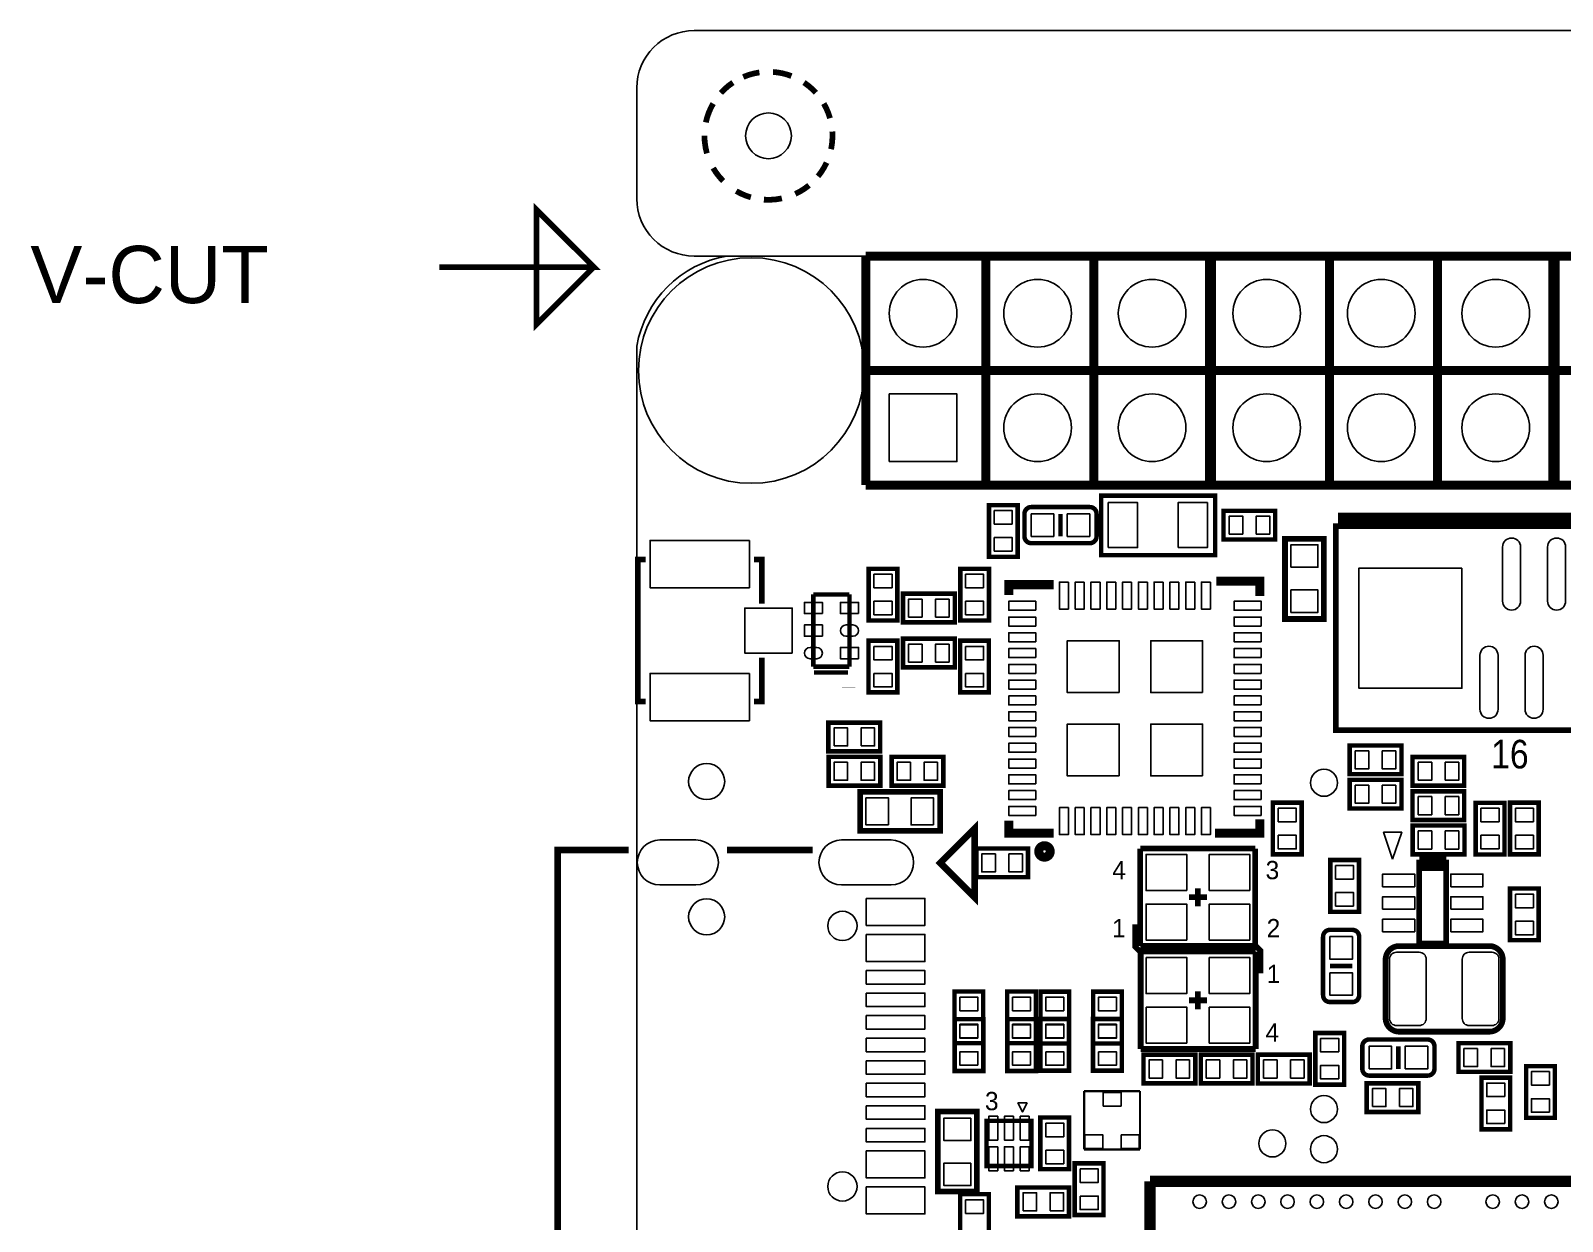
# Model space of a CAD drawing. Extents: x -19.8 to 41.8, y -8.8 to 44.4.
# Drawn here: x -19.79 to 14.18, y 17.96 to 44.37 of the extents above; entities that cross this region are included whole.
import ezdxf

# ---------------------------------------------------------------- set-up
doc = ezdxf.new("R2010")
doc.units = 0
for name, color, linetype in [('BG_OUTLINE', 254, 'CONTINUOUS'), ('PG_SILKSCREEN_TOP', 7, 'CONTINUOUS'), ('PIN_TOP', 80, 'CONTINUOUS')]:
    doc.layers.add(name, color=color, linetype=linetype)

msp = doc.modelspace()

# ---------------------------------------------------------------- linework, layer by layer
at = {"layer": 'BG_OUTLINE'}
msp.add_lwpolyline([(-5.08, 44.36999), (35.56, 44.36999, -0.414214), (36.83, 43.09999), (36.83, 40.64, -0.414214), (35.56, 39.37), (-5.08, 39.37, -0.414214), (-6.35, 40.64), (-6.35, 43.09999, -0.414214), (-5.08, 44.36999)], format="xyb", dxfattribs=at)
at = {"layer": 'BG_OUTLINE', "const_width": 0.127}
msp.add_lwpolyline([(-10.7315, 39.125017), (-7.3025, 39.125017), (-8.5725, 40.395017), (-8.5725, 37.855017), (-7.3025, 39.125017)], dxfattribs=at)
at = {"layer": 'BG_OUTLINE'}
msp.add_lwpolyline([(-6.35, -1.809999, 0.323473), (-4.349999, -3.81), (34.829999, -3.81, 0.312902), (36.83, -1.809999), (36.83, 37.369999, 0.365948), (34.829999, 39.37), (-4.349999, 39.37, 0.317699), (-6.35, 37.369999)], format="xyb", close=True, dxfattribs=at)
msp.add_lwpolyline([(-6.35, -1.809999, 0.323473), (-4.349999, -3.81), (34.829999, -3.81, 0.312902), (36.83, -1.809999), (36.83, 37.369999, 0.365948), (34.829999, 39.37), (-4.349999, 39.37, 0.317699), (-6.35, 37.369999)], format="xyb", close=True, dxfattribs=at)
msp.add_lwpolyline([(-6.35, -1.809999, 0.323473), (-4.349999, -3.81), (34.829999, -3.81, 0.312902), (36.83, -1.809999), (36.83, 37.369999, 0.365948), (34.829999, 39.37), (-4.349999, 39.37, 0.317699), (-6.35, 37.369999)], format="xyb", close=True, dxfattribs=at)
msp.add_lwpolyline([(-6.35, -1.809999, 0.323473), (-4.349999, -3.81), (34.829999, -3.81, 0.312902), (36.83, -1.809999), (36.83, 37.369999, 0.365948), (34.829999, 39.37), (-4.349999, 39.37, 0.317699), (-6.35, 37.369999)], format="xyb", close=True, dxfattribs=at)
msp.add_lwpolyline([(-6.35, -1.809999, 0.323473), (-4.349999, -3.81), (34.829999, -3.81, 0.312902), (36.83, -1.809999), (36.83, 37.369999, 0.365948), (34.829999, 39.37), (-4.349999, 39.37, 0.317699), (-6.35, 37.369999)], format="xyb", close=True, dxfattribs=at)
at = {"layer": 'PG_SILKSCREEN_TOP'}
for points, const_width in [([(-3.629914, 43.442636, 0.065827), (-3.988308, 43.342052)], 0.127), ([(-2.919222, 43.362372, 0.074119), (-3.327908, 43.453304)], 0.127), ([(-4.2164, 43.218354, 0.062613), (-4.48437, 42.986706)], 0.127), ([(-2.378202, 42.992294, 0.061338), (-2.641346, 43.218608)], 0.127), ([(-4.655312, 42.752264, 0.079392), (-4.81711, 42.334434)], 0.127), ([(-2.06375, 42.427144, 0.062517), (-2.202434, 42.752518)], 0.127), ([(-2.032, 41.783, 0.061689), (-2.012188, 42.131488)], 0.127), ([(-4.848606, 42.037, 0.069654), (-4.793996, 41.64711)], 0.127), ([(-2.040636, 41.739566, 0.007798), (-2.032, 41.783)], 0.127), ([(-2.330196, 41.13784, 0.063426), (-2.139696, 41.441878)], 0.127), ([(-4.655312, 41.321736, 0.064425), (-4.432808, 41.033192)], 0.127), ([(-4.144264, 40.810688, 0.062525), (-3.81889, 40.672004)], 0.127), ([(-2.833878, 40.74795, 0.063405), (-2.52984, 40.938196)], 0.127), ([(-3.530092, 40.620696, 0.0707), (-3.131566, 40.648636)], 0.127), ([(2.247999, 33.650999, -0.414212), (2.397999, 33.800999)], 0.1), ([(2.397999, 33.800999), (3.698001, 33.800999, -0.414212), (3.848001, 33.650999)], 0.1), ([(3.848001, 33.650999), (3.848001, 33.151001, -0.414212), (3.698001, 33.001001)], 0.1), ([(3.698001, 33.001001), (2.397999, 33.001001, -0.414212), (2.247999, 33.151001)], 0.1), ([(2.8194, 26.162, 1), (2.5654, 26.162, 1), (2.8194, 26.162)], 0.2), ([(8.871001, 22.971999), (8.871001, 24.272001, -0.414212), (9.021, 24.422001)], 0.1), ([(9.520999, 24.422001, -0.414212), (9.670999, 24.272001)], 0.1), ([(9.670999, 24.272001), (9.670999, 22.971999, -0.414212), (9.520999, 22.821999)], 0.1), ([(12.856972, 23.763986), (12.856972, 22.464014, -0.414207), (12.556998, 22.16404), (10.557002, 22.16404, -0.414207), (10.257028, 22.464014), (10.257028, 23.763986, -0.414207), (10.557002, 24.06396), (12.556998, 24.06396, -0.414207), (12.856972, 23.763986)], 0.127), ([(9.520999, 22.821999), (9.021, 22.821999, -0.414212), (8.871001, 22.971999)], 0.1), ([(9.740999, 21.839999, -0.414212), (9.890999, 21.989999)], 0.1), ([(9.890999, 21.989999), (11.191001, 21.989999, -0.414212), (11.341001, 21.839999)], 0.1), ([(11.341001, 21.839999), (11.341001, 21.34, -0.414212), (11.191001, 21.190001)], 0.1), ([(11.191001, 21.190001), (9.890999, 21.190001, -0.414212), (9.740999, 21.34)], 0.1)]:
    msp.add_lwpolyline(points, format="xyb", dxfattribs=dict(at, const_width=const_width))
for points, const_width in [([(-1.27, 39.37), (6.398999, 39.37)], 0.2), ([(-1.27, 34.29), (-1.27, 39.37)], 0.2), ([(1.39, 39.33), (1.39, 34.33)], 0.2), ([(3.79, 39.33), (3.79, 34.33)], 0.2), ([(6.35, 39.37), (14.018999, 39.37)], 0.2), ([(6.35, 34.29), (6.35, 39.37)], 0.2), ([(6.39, 39.33), (6.39, 34.33)], 0.2), ([(6.398999, 39.37), (6.398999, 34.29)], 0.2), ([(9.01, 39.33), (9.01, 34.33)], 0.2), ([(11.41, 39.33), (11.41, 34.33)], 0.2), ([(13.97, 39.37), (21.638999, 39.37)], 0.2), ([(13.97, 34.29), (13.97, 39.37)], 0.2), ([(14.01, 39.33), (14.01, 34.33)], 0.2), ([(14.018999, 39.37), (14.018999, 34.29)], 0.2), ([(6.4, 36.83), (-1.21, 36.83)], 0.2), ([(14.02, 36.83), (6.41, 36.83)], 0.2), ([(21.64, 36.83), (14.03, 36.83)], 0.2), ([(6.398999, 34.29), (-1.27, 34.29)], 0.2), ([(14.018999, 34.29), (6.35, 34.29)], 0.2), ([(21.638999, 34.29), (13.97, 34.29)], 0.2), ([(4.147007, 32.733996), (6.476009, 32.733996), (6.476009, 34.05599), (3.947998, 34.05599), (3.947998, 32.736003), (4.269994, 32.736003)], 0.1), ([(2.097989, 32.698004), (2.097989, 33.844992), (1.461008, 33.844992), (1.461008, 32.698004), (2.097989, 32.698004)], 0.1), ([(2.247999, 33.151001), (2.247999, 33.650999)], 0.1), ([(3.048, 33.650999), (3.048, 33.151001)], 0.1), ([(6.663004, 33.081011), (7.809992, 33.081011), (7.809992, 33.717992), (6.663004, 33.717992), (6.663004, 33.081011)], 0.1), ([(23.396448, 33.528), (9.204452, 33.528)], 0.299974), ([(23.450042, 28.851606), (23.450042, 33.378394), (9.150858, 33.378394), (9.150858, 28.851606), (23.450042, 28.851606)], 0.127), ([(8.0264, 33.0962), (8.0264, 31.3182), (8.89, 31.3182), (8.89, 33.0962), (8.0264, 33.0962)], 0.127), ([(-6.153, 32.636991), (-6.328001, 32.636991), (-6.328001, 29.48699), (-6.153, 29.48699)], 0.127), ([(-3.577999, 31.661989), (-3.577999, 32.636991), (-3.753, 32.636991)], 0.127), ([(-0.569011, 31.285993), (-0.569011, 32.432981), (-1.205992, 32.432983), (-1.205992, 31.28599), (-0.569011, 31.285993)], 0.1), ([(1.462989, 31.285993), (1.462989, 32.432981), (0.826008, 32.432983), (0.826008, 31.28599), (1.462989, 31.285993)], 0.1), ([(0.702996, 31.881978), (-0.443992, 31.881978), (-0.443995, 31.244997), (0.702998, 31.244997), (0.702996, 31.881978)], 0.1), ([(1.905, 31.8516), (1.905, 32.0802), (2.8956, 32.0802)], 0.2), ([(7.4676, 31.8262), (7.4676, 32.1564), (6.5024, 32.1564)], 0.2), ([(-2.431999, 30.261992), (-2.431999, 31.861989)], 0.1), ([(-2.431999, 31.861989), (-1.632001, 31.861989)], 0.1), ([(-1.632001, 31.861989), (-1.632001, 30.261992)], 0.1), ([(0.702996, 30.88198), (-0.443992, 30.88198), (-0.443995, 30.244999), (0.702998, 30.244999), (0.702996, 30.88198)], 0.1), ([(-1.208989, 30.837988), (-1.208989, 29.691), (-0.572008, 29.690997), (-0.572008, 30.83799), (-1.208989, 30.837988)], 0.1), ([(0.823011, 30.837988), (0.823011, 29.691), (1.459992, 29.690997), (1.459992, 30.83799), (0.823011, 30.837988)], 0.1), ([(-3.753, 29.48699), (-3.577999, 29.48699), (-3.577999, 30.461991)], 0.127), ([(-1.632001, 30.261992), (-2.431999, 30.261992)], 0.1), ([(-2.416988, 30.131995), (-1.667002, 30.131995)], 0.1), ([(-1.651, 29.786999), (-1.651, 29.796981)], 0.299999), ([(-2.099996, 28.382011), (-0.953008, 28.382011), (-0.953008, 29.018992), (-2.099996, 29.018992), (-2.099996, 28.382011)], 0.1), ([(10.608996, 28.513989), (9.462008, 28.513989), (9.462008, 27.877008), (10.608996, 27.877008), (10.608996, 28.513989)], 0.1), ([(-0.948004, 28.259989), (-2.094992, 28.259989), (-2.094992, 27.623008), (-0.948004, 27.623008), (-0.948004, 28.259989)], 0.1), ([(0.448996, 28.259989), (-0.697992, 28.259989), (-0.697992, 27.623008), (0.448996, 27.623008), (0.448996, 28.259989)], 0.1), ([(10.854004, 27.620011), (12.000992, 27.620011), (12.000992, 28.256992), (10.854004, 28.256992), (10.854004, 27.620011)], 0.1), ([(-1.397, 26.6192), (0.381, 26.6192), (0.381, 27.4828), (-1.397, 27.4828), (-1.397, 26.6192)], 0.127), ([(10.608996, 27.751989), (9.462008, 27.751989), (9.462008, 27.115008), (10.608996, 27.115008), (10.608996, 27.751989)], 0.1), ([(10.854004, 26.858011), (12.000992, 26.858011), (12.000992, 27.494992), (10.854004, 27.494992), (10.854004, 26.858011)], 0.1), ([(7.757211, 27.245996), (7.757211, 26.099008), (8.394192, 26.099008), (8.394192, 27.245996), (7.757211, 27.245996)], 0.1), ([(12.892989, 26.094004), (12.892989, 27.240992), (12.256008, 27.240992), (12.256008, 26.094004), (12.892989, 26.094004)], 0.1), ([(13.015011, 27.245996), (13.015011, 26.099008), (13.651992, 26.099008), (13.651992, 27.245996), (13.015011, 27.245996)], 0.1), ([(1.905, 26.8478), (1.905, 26.5684), (2.8956, 26.5684)], 0.2), ([(7.4676, 26.8732), (7.4676, 26.5684), (6.477, 26.5684)], 0.2), ([(1.143, 26.67), (1.143, 25.146), (0.381, 25.908), (1.143, 26.67)], 0.15), ([(12.005996, 26.735989), (10.859008, 26.735989), (10.859008, 26.099008), (12.005996, 26.099008), (12.005996, 26.735989)], 0.1), ([(-6.530924, 26.192013), (-8.103946, 26.192013), (-8.103946, 17.048013), (-6.530924, 17.048013)], 0.150114), ([(-2.450922, 26.192013), (-4.347032, 26.192013)], 0.150114), ([(2.328596, 26.227989), (1.181608, 26.227989), (1.181608, 25.591008), (2.328596, 25.591008), (2.328596, 26.227989)], 0.1), ([(4.816094, 26.226008), (4.816094, 24.065992)], 0.127), ([(6.285992, 26.226008), (4.816094, 26.226008)], 0.127), ([(7.366, 26.226008), (6.285992, 26.226008)], 0.127), ([(7.366, 24.065992), (7.366, 26.226008)], 0.127), ([(9.667189, 24.824004), (9.667189, 25.970992), (9.030208, 25.970992), (9.030208, 24.824004), (9.667189, 24.824004)], 0.1), ([(11.602974, 25.918922), (11.003026, 25.918922)], 0.381), ([(11.602974, 24.119078), (11.602974, 25.918922), (11.003026, 25.918922), (11.003026, 24.119078), (11.602974, 24.119078)], 0.127), ([(5.896102, 25.146), (6.295898, 25.146)], 0.127), ([(6.096, 25.345898), (6.096, 24.946102)], 0.127), ([(13.015011, 25.340996), (13.015011, 24.194008), (13.651992, 24.194008), (13.651992, 25.340996), (13.015011, 25.340996)], 0.1), ([(5.205984, 23.946104), (4.805934, 23.946104), (4.706112, 24.045926), (4.706112, 24.546052)], 0.127), ([(9.021, 24.422001), (9.520999, 24.422001)], 0.1), ([(4.816094, 24.065992), (7.366, 24.065992)], 0.127), ([(6.986016, 24.059896), (7.386066, 24.059896), (7.485888, 23.960074), (7.485888, 23.459948)], 0.127), ([(7.375906, 23.940008), (4.826, 23.940008)], 0.127), ([(4.826, 23.940008), (4.826, 21.779992)], 0.127), ([(7.375906, 21.779992), (7.375906, 23.940008)], 0.127), ([(9.520999, 23.622), (9.021, 23.622)], 0.1), ([(0.696011, 23.054996), (0.696011, 21.908008), (1.332992, 21.908008), (1.332992, 23.054996), (0.696011, 23.054996)], 0.1), ([(1.864411, 23.054996), (1.864411, 21.908008), (2.501392, 21.908008), (2.501392, 23.054996), (1.864411, 23.054996)], 0.1), ([(3.240989, 21.903004), (3.240989, 23.049992), (2.604008, 23.049992), (2.604008, 21.903004), (3.240989, 21.903004)], 0.1), ([(4.409389, 21.903004), (4.409389, 23.049992), (3.772408, 23.049992), (3.772408, 21.903004), (4.409389, 21.903004)], 0.1), ([(6.096, 22.660102), (6.096, 23.059898)], 0.127), ([(6.295898, 22.86), (5.896102, 22.86)], 0.127), ([(1.335989, 21.293404), (1.335989, 22.440392), (0.699008, 22.440392), (0.699008, 21.293404), (1.335989, 21.293404)], 0.1), ([(2.504389, 21.293404), (2.504389, 22.440392), (1.867408, 22.440392), (1.867408, 21.293404), (2.504389, 21.293404)], 0.1), ([(2.601011, 22.445396), (2.601011, 21.298408), (3.237992, 21.298408), (3.237992, 22.445396), (2.601011, 22.445396)], 0.1), ([(3.769411, 22.445396), (3.769411, 21.298408), (4.406392, 21.298408), (4.406392, 22.445396), (3.769411, 22.445396)], 0.1), ([(9.336989, 20.988604), (9.336989, 22.135592), (8.700008, 22.135592), (8.700008, 20.988604), (9.336989, 20.988604)], 0.1), ([(4.826, 21.779992), (5.906008, 21.779992)], 0.127), ([(5.906008, 21.779992), (7.375906, 21.779992)], 0.127), ([(9.740999, 21.34), (9.740999, 21.839999)], 0.1), ([(10.541, 21.839999), (10.541, 21.34)], 0.1), ([(13.021996, 21.909989), (11.875008, 21.909989), (11.875008, 21.273008), (13.021996, 21.273008), (13.021996, 21.909989)], 0.1), ([(6.036996, 21.655989), (4.890008, 21.655989), (4.890008, 21.019008), (6.036996, 21.019008), (6.036996, 21.655989)], 0.1), ([(7.306996, 21.655989), (6.160008, 21.655989), (6.160008, 21.019008), (7.306996, 21.019008), (7.306996, 21.655989)], 0.1), ([(7.425004, 21.016011), (8.571992, 21.016011), (8.571992, 21.652992), (7.425004, 21.652992), (7.425004, 21.016011)], 0.1), ([(14.010589, 20.252004), (14.010589, 21.398992), (13.373608, 21.398992), (13.373608, 20.252004), (14.010589, 20.252004)], 0.1), ([(9.838004, 20.381011), (10.984992, 20.381011), (10.984992, 21.017992), (9.838004, 21.017992), (9.838004, 20.381011)], 0.1), ([(13.019989, 19.998004), (13.019989, 21.144992), (12.383008, 21.144992), (12.383008, 19.998004), (13.019989, 19.998004)], 0.1), ([(3.570986, 19.553047), (3.570986, 20.845907)], 0.050038), ([(3.570986, 20.845907), (4.811014, 20.845907)], 0.050038), ([(4.811014, 20.845907), (4.811014, 19.553047)], 0.050038), ([(1.1938, 18.6182), (1.1938, 20.3962), (0.3302, 20.3962), (0.3302, 18.6182), (1.1938, 18.6182)], 0.127), ([(1.405001, 19.185001), (1.405001, 20.184999), (2.404999, 20.184999), (2.404999, 19.185001), (1.405001, 19.185001)], 0.1), ([(2.601011, 20.260996), (2.601011, 19.114008), (3.237992, 19.114008), (3.237992, 20.260996), (2.601011, 20.260996)], 0.1), ([(4.811014, 19.553047), (3.570986, 19.553047)], 0.050038), ([(3.363011, 19.244996), (3.363011, 18.098008), (3.999992, 18.098008), (3.999992, 19.244996), (3.363011, 19.244996)], 0.1), ([(2.091004, 18.069611), (3.237992, 18.069611), (3.237992, 18.706592), (2.091004, 18.706592), (2.091004, 18.069611)], 0.1), ([(5.033, 18.843), (15.033, 18.843)], 0.249999), ([(5.033, 8.843), (5.033, 18.843)], 0.249999), ([(0.823011, 18.559196), (0.823011, 17.412208), (1.459992, 17.412208), (1.459992, 18.559196), (0.823011, 18.559196)], 0.1)]:
    msp.add_lwpolyline(points, dxfattribs=dict(at, const_width=const_width))
for points in [[(10.413873, 25.989026), (10.614025, 26.588974), (10.213975, 26.588974)], [(2.304999, 20.585001), (2.204999, 20.385001), (2.105, 20.585001)]]:
    msp.add_lwpolyline(points, close=True, dxfattribs=at)
at = {"layer": 'PIN_TOP'}
for points in [[(-0.750062, 34.809938), (-0.750062, 36.310062), (0.750062, 36.310062), (0.750062, 34.809938)], [(1.978, 33.424), (1.578, 33.424), (1.578, 33.723999), (1.978, 33.723999)], [(2.398001, 33.151001), (2.398001, 33.650999), (2.898, 33.650999), (2.898, 33.151001)], [(3.198, 33.151001), (3.198, 33.650999), (3.697999, 33.650999), (3.697999, 33.151001)], [(4.10699, 32.901001), (4.10699, 33.900999), (4.757001, 33.900999), (4.757001, 32.901001)], [(5.656999, 32.901001), (5.656999, 33.900999), (6.30701, 33.900999), (6.30701, 32.901001)], [(6.789001, 33.201), (6.789001, 33.601), (7.089, 33.601), (7.089, 33.201)], [(7.389, 33.201), (7.389, 33.601), (7.688999, 33.601), (7.688999, 33.201)], [(-3.853, 33.061991), (-3.853, 32.011991), (-6.053, 32.011991), (-6.053, 33.061991)], [(1.978, 32.824001), (1.578, 32.824001), (1.578, 33.124), (1.978, 33.124)], [(8.158226, 32.465137), (8.158226, 32.965263), (8.758174, 32.965263), (8.758174, 32.465137)], [(-0.689, 32.011988), (-1.089, 32.011988), (-1.089, 32.311988), (-0.689, 32.311988)], [(1.343, 32.011988), (0.943, 32.011988), (0.943, 32.311988), (1.343, 32.311988)], [(11.950446, 32.4485), (11.950446, 29.7815), (9.664446, 29.7815), (9.664446, 32.4485)], [(3.223997, 32.136994), (3.223997, 31.536996), (3.023997, 31.536996), (3.023997, 32.136994)], [(3.574009, 32.136994), (3.574009, 31.536996), (3.374009, 31.536996), (3.374009, 32.136994)], [(3.923995, 32.136994), (3.923995, 31.536996), (3.723996, 31.536996), (3.723996, 32.136994)], [(4.274007, 32.136994), (4.274007, 31.536996), (4.074008, 31.536996), (4.074008, 32.136994)], [(4.623994, 32.136994), (4.623994, 31.536996), (4.423994, 31.536996), (4.423994, 32.136994)], [(4.974006, 32.136994), (4.974006, 31.536996), (4.774006, 31.536996), (4.774006, 32.136994)], [(5.323992, 32.136994), (5.323992, 31.536996), (5.123993, 31.536996), (5.123993, 32.136994)], [(5.674004, 32.136994), (5.674004, 31.536996), (5.474005, 31.536996), (5.474005, 32.136994)], [(6.023991, 32.136994), (6.023991, 31.536996), (5.823991, 31.536996), (5.823991, 32.136994)], [(6.374003, 32.136994), (6.374003, 31.536996), (6.174003, 31.536996), (6.174003, 32.136994)], [(8.158226, 31.465139), (8.158226, 31.965265), (8.758174, 31.965265), (8.758174, 31.465139)], [(-2.232, 31.436983), (-2.631999, 31.436983), (-2.631999, 31.686995), (-2.232, 31.686995)], [(-1.432001, 31.436983), (-1.832, 31.436983), (-1.832, 31.686995), (-1.432001, 31.686995)], [(-0.689, 31.41199), (-1.089, 31.41199), (-1.089, 31.711989), (-0.689, 31.711989)], [(-0.023, 31.761989), (-0.023, 31.36199), (-0.322999, 31.36199), (-0.322999, 31.761989)], [(0.576999, 31.761989), (0.576999, 31.36199), (0.277, 31.36199), (0.277, 31.761989)], [(1.343, 31.41199), (0.943, 31.41199), (0.943, 31.711989), (1.343, 31.711989)], [(2.499004, 31.512002), (1.899006, 31.512002), (1.899006, 31.712002), (2.499004, 31.712002)], [(7.498994, 31.512002), (6.898996, 31.512002), (6.898996, 31.712002), (7.498994, 31.712002)], [(-2.902999, 30.56199), (-3.952999, 30.56199), (-3.952999, 31.56199), (-2.902999, 31.56199)], [(2.499004, 31.16199), (1.899006, 31.16199), (1.899006, 31.36199), (2.499004, 31.36199)], [(7.498994, 31.16199), (6.898996, 31.16199), (6.898996, 31.36199), (7.498994, 31.36199)], [(-2.232, 30.936984), (-2.631999, 30.936984), (-2.631999, 31.186996), (-2.232, 31.186996)], [(2.499004, 30.812003), (1.899006, 30.812003), (1.899006, 31.012003), (2.499004, 31.012003)], [(7.498994, 30.812003), (6.898996, 30.812003), (6.898996, 31.012003), (7.498994, 31.012003)], [(-1.432001, 30.436985), (-1.832, 30.436985), (-1.832, 30.686997), (-1.432001, 30.686997)], [(-1.089, 30.711991), (-0.689, 30.711991), (-0.689, 30.411991), (-1.089, 30.411991)], [(-0.023, 30.761991), (-0.023, 30.361992), (-0.322999, 30.361992), (-0.322999, 30.761991)], [(0.576999, 30.761991), (0.576999, 30.361992), (0.277, 30.361992), (0.277, 30.761991)], [(0.943, 30.711991), (1.343, 30.711991), (1.343, 30.411991), (0.943, 30.411991)], [(2.499004, 30.461991), (1.899006, 30.461991), (1.899006, 30.661991), (2.499004, 30.661991)], [(4.349013, 29.686987), (3.199003, 29.686987), (3.199003, 30.836997), (4.349013, 30.836997)], [(6.198997, 29.686987), (5.048987, 29.686987), (5.048987, 30.836997), (6.198997, 30.836997)], [(7.498994, 30.461991), (6.898996, 30.461991), (6.898996, 30.661991), (7.498994, 30.661991)], [(2.499004, 30.112005), (1.899006, 30.112005), (1.899006, 30.312004), (2.499004, 30.312004)], [(7.498994, 30.112005), (6.898996, 30.112005), (6.898996, 30.312004), (7.498994, 30.312004)], [(-3.853, 30.11199), (-3.853, 29.061989), (-6.053, 29.061989), (-6.053, 30.11199)], [(-1.089, 30.111992), (-0.689, 30.111992), (-0.689, 29.811993), (-1.089, 29.811993)], [(0.943, 30.111992), (1.343, 30.111992), (1.343, 29.811993), (0.943, 29.811993)], [(2.499004, 29.761993), (1.899006, 29.761993), (1.899006, 29.961992), (2.499004, 29.961992)], [(7.498994, 29.761993), (6.898996, 29.761993), (6.898996, 29.961992), (7.498994, 29.961992)], [(2.499004, 29.412006), (1.899006, 29.412006), (1.899006, 29.612006), (2.499004, 29.612006)], [(7.498994, 29.412006), (6.898996, 29.412006), (6.898996, 29.612006), (7.498994, 29.612006)], [(2.499004, 29.061994), (1.899006, 29.061994), (1.899006, 29.261994), (2.499004, 29.261994)], [(7.498994, 29.061994), (6.898996, 29.061994), (6.898996, 29.261994), (7.498994, 29.261994)], [(-1.973999, 28.502), (-1.973999, 28.902), (-1.674, 28.902), (-1.674, 28.502)], [(-1.374, 28.502), (-1.374, 28.902), (-1.074001, 28.902), (-1.074001, 28.502)], [(2.499004, 28.712008), (1.899006, 28.712008), (1.899006, 28.912007), (2.499004, 28.912007)], [(4.349013, 27.837003), (3.199003, 27.837003), (3.199003, 28.987013), (4.349013, 28.987013)], [(6.198997, 27.837003), (5.048987, 27.837003), (5.048987, 28.987013), (6.198997, 28.987013)], [(7.498994, 28.712008), (6.898996, 28.712008), (6.898996, 28.912007), (7.498994, 28.912007)], [(2.499004, 28.361996), (1.899006, 28.361996), (1.899006, 28.561995), (2.499004, 28.561995)], [(7.498994, 28.361996), (6.898996, 28.361996), (6.898996, 28.561995), (7.498994, 28.561995)], [(2.499004, 28.012009), (1.899006, 28.012009), (1.899006, 28.212009), (2.499004, 28.212009)], [(7.498994, 28.012009), (6.898996, 28.012009), (6.898996, 28.212009), (7.498994, 28.212009)], [(9.883, 28.394), (9.883, 27.994), (9.583001, 27.994), (9.583001, 28.394)], [(10.482999, 28.394), (10.482999, 27.994), (10.183, 27.994), (10.183, 28.394)], [(-1.674, 28.14), (-1.674, 27.74), (-1.973999, 27.74), (-1.973999, 28.14)], [(-1.074001, 28.14), (-1.074001, 27.74), (-1.374, 27.74), (-1.374, 28.14)], [(-0.277, 28.14), (-0.277, 27.74), (-0.576999, 27.74), (-0.576999, 28.14)], [(0.322999, 28.14), (0.322999, 27.74), (0.023, 27.74), (0.023, 28.14)], [(2.499004, 27.661997), (1.899006, 27.661997), (1.899006, 27.861997), (2.499004, 27.861997)], [(7.498994, 27.661997), (6.898996, 27.661997), (6.898996, 27.861997), (7.498994, 27.861997)], [(10.980001, 27.74), (10.980001, 28.14), (11.28, 28.14), (11.28, 27.74)], [(11.58, 27.74), (11.58, 28.14), (11.879999, 28.14), (11.879999, 27.74)], [(9.883, 27.632), (9.883, 27.232), (9.583001, 27.232), (9.583001, 27.632)], [(10.482999, 27.632), (10.482999, 27.232), (10.183, 27.232), (10.183, 27.632)], [(-0.765937, 26.751026), (-1.266063, 26.751026), (-1.266063, 27.350974), (-0.765937, 27.350974)], [(0.234061, 26.751026), (-0.266065, 26.751026), (-0.266065, 27.350974), (0.234061, 27.350974)], [(2.499004, 27.31201), (1.899006, 27.31201), (1.899006, 27.51201), (2.499004, 27.51201)], [(7.498994, 27.31201), (6.898996, 27.31201), (6.898996, 27.51201), (7.498994, 27.51201)], [(10.980001, 26.978), (10.980001, 27.378), (11.28, 27.378), (11.28, 26.978)], [(11.58, 26.978), (11.58, 27.378), (11.879999, 27.378), (11.879999, 26.978)], [(2.499004, 26.961998), (1.899006, 26.961998), (1.899006, 27.161998), (2.499004, 27.161998)], [(3.223997, 27.137004), (3.223997, 26.537006), (3.023997, 26.537006), (3.023997, 27.137004)], [(3.574009, 27.137004), (3.574009, 26.537006), (3.374009, 26.537006), (3.374009, 27.137004)], [(3.923995, 27.137004), (3.923995, 26.537006), (3.723996, 26.537006), (3.723996, 27.137004)], [(4.274007, 27.137004), (4.274007, 26.537006), (4.074008, 26.537006), (4.074008, 27.137004)], [(4.623994, 27.137004), (4.623994, 26.537006), (4.423994, 26.537006), (4.423994, 27.137004)], [(4.974006, 27.137004), (4.974006, 26.537006), (4.774006, 26.537006), (4.774006, 27.137004)], [(5.323992, 27.137004), (5.323992, 26.537006), (5.123993, 26.537006), (5.123993, 27.137004)], [(5.674004, 27.137004), (5.674004, 26.537006), (5.474005, 26.537006), (5.474005, 27.137004)], [(6.023991, 27.137004), (6.023991, 26.537006), (5.823991, 26.537006), (5.823991, 27.137004)], [(6.374003, 27.137004), (6.374003, 26.537006), (6.174003, 26.537006), (6.174003, 27.137004)], [(7.498994, 26.961998), (6.898996, 26.961998), (6.898996, 27.161998), (7.498994, 27.161998)], [(7.8772, 27.119999), (8.2772, 27.119999), (8.2772, 26.82), (7.8772, 26.82)], [(12.773, 26.82), (12.373, 26.82), (12.373, 27.119999), (12.773, 27.119999)], [(13.135, 27.119999), (13.535, 27.119999), (13.535, 26.82), (13.135, 26.82)], [(7.8772, 26.52), (8.2772, 26.52), (8.2772, 26.220001), (7.8772, 26.220001)], [(11.28, 26.616), (11.28, 26.216), (10.980001, 26.216), (10.980001, 26.616)], [(11.879999, 26.616), (11.879999, 26.216), (11.58, 26.216), (11.58, 26.616)], [(12.773, 26.220001), (12.373, 26.220001), (12.373, 26.52), (12.773, 26.52)], [(13.135, 26.52), (13.535, 26.52), (13.535, 26.220001), (13.135, 26.220001)], [(1.6026, 26.108), (1.6026, 25.708), (1.302601, 25.708), (1.302601, 26.108)], [(2.202599, 26.108), (2.202599, 25.708), (1.9026, 25.708), (1.9026, 26.108)], [(5.845937, 25.29586), (4.946015, 25.29586), (4.946015, 26.09596), (5.845937, 26.09596)], [(7.245985, 25.29586), (6.346063, 25.29586), (6.346063, 26.09596), (7.245985, 26.09596)], [(9.5472, 25.55), (9.1472, 25.55), (9.1472, 25.849999), (9.5472, 25.849999)], [(10.19175, 25.379172), (10.19175, 25.658572), (10.90295, 25.658572), (10.90295, 25.379172)], [(11.70305, 25.379172), (11.70305, 25.658572), (12.41425, 25.658572), (12.41425, 25.379172)], [(9.5472, 24.950001), (9.1472, 24.950001), (9.1472, 25.25), (9.5472, 25.25)], [(10.19175, 24.8793), (10.19175, 25.1587), (10.90295, 25.1587), (10.90295, 24.8793)], [(11.70305, 24.8793), (11.70305, 25.1587), (12.41425, 25.1587), (12.41425, 24.8793)], [(13.135, 25.214999), (13.535, 25.214999), (13.535, 24.915), (13.135, 24.915)], [(-1.2589, 25.120133), (0.041072, 25.120133), (0.041072, 24.520185), (-1.2589, 24.520185)], [(5.845937, 24.19604), (4.946015, 24.19604), (4.946015, 24.99614), (5.845937, 24.99614)], [(7.245985, 24.19604), (6.346063, 24.19604), (6.346063, 24.99614), (7.245985, 24.99614)], [(10.19175, 24.379428), (10.19175, 24.658828), (10.90295, 24.658828), (10.90295, 24.379428)], [(11.70305, 24.379428), (11.70305, 24.658828), (12.41425, 24.658828), (12.41425, 24.379428)], [(13.135, 24.615), (13.535, 24.615), (13.535, 24.315001), (13.135, 24.315001)], [(-1.2589, 24.320033), (0.041072, 24.320033), (0.041072, 23.720085), (-1.2589, 23.720085)], [(9.021, 24.271999), (9.520999, 24.271999), (9.520999, 23.772), (9.021, 23.772)], [(4.946015, 23.80996), (5.845937, 23.80996), (5.845937, 23.00986), (4.946015, 23.00986)], [(6.346063, 23.80996), (7.245985, 23.80996), (7.245985, 23.00986), (6.346063, 23.00986)], [(-1.2589, 23.52006), (0.041072, 23.52006), (0.041072, 23.220086), (-1.2589, 23.220086)], [(9.021, 23.472), (9.520999, 23.472), (9.520999, 22.972001), (9.021, 22.972001)], [(-1.2589, 23.020188), (0.041072, 23.020188), (0.041072, 22.720214), (-1.2589, 22.720214)], [(0.816, 22.928999), (1.216, 22.928999), (1.216, 22.629), (0.816, 22.629)], [(1.9844, 22.928999), (2.3844, 22.928999), (2.3844, 22.629), (1.9844, 22.629)], [(3.121, 22.629), (2.721, 22.629), (2.721, 22.928999), (3.121, 22.928999)], [(4.2894, 22.629), (3.8894, 22.629), (3.8894, 22.928999), (4.2894, 22.928999)], [(-1.2589, 22.520062), (0.041072, 22.520062), (0.041072, 22.220088), (-1.2589, 22.220088)], [(4.946015, 22.71014), (5.845937, 22.71014), (5.845937, 21.91004), (4.946015, 21.91004)], [(6.346063, 22.71014), (7.245985, 22.71014), (7.245985, 21.91004), (6.346063, 21.91004)], [(0.816, 22.329), (1.216, 22.329), (1.216, 22.029001), (0.816, 22.029001)], [(1.216, 22.0194), (0.816, 22.0194), (0.816, 22.319399), (1.216, 22.319399)], [(1.9844, 22.329), (2.3844, 22.329), (2.3844, 22.029001), (1.9844, 22.029001)], [(2.3844, 22.0194), (1.9844, 22.0194), (1.9844, 22.319399), (2.3844, 22.319399)], [(3.121, 22.029001), (2.721, 22.029001), (2.721, 22.329), (3.121, 22.329)], [(2.721, 22.319399), (3.121, 22.319399), (3.121, 22.0194), (2.721, 22.0194)], [(4.2894, 22.029001), (3.8894, 22.029001), (3.8894, 22.329), (4.2894, 22.329)], [(3.8894, 22.319399), (4.2894, 22.319399), (4.2894, 22.0194), (3.8894, 22.0194)], [(-1.2589, 22.02019), (0.041072, 22.02019), (0.041072, 21.720216), (-1.2589, 21.720216)], [(9.217, 21.7146), (8.817, 21.7146), (8.817, 22.014599), (9.217, 22.014599)], [(9.891001, 21.34), (9.891001, 21.839999), (10.391, 21.839999), (10.391, 21.34)], [(10.691, 21.34), (10.691, 21.839999), (11.190999, 21.839999), (11.190999, 21.34)], [(12.296, 21.79), (12.296, 21.39), (11.996001, 21.39), (11.996001, 21.79)], [(12.895999, 21.79), (12.895999, 21.39), (12.596, 21.39), (12.596, 21.79)], [(-1.2589, 21.520064), (0.041072, 21.520064), (0.041072, 21.22009), (-1.2589, 21.22009)], [(1.216, 21.419401), (0.816, 21.419401), (0.816, 21.7194), (1.216, 21.7194)], [(2.3844, 21.419401), (1.9844, 21.419401), (1.9844, 21.7194), (2.3844, 21.7194)], [(2.721, 21.7194), (3.121, 21.7194), (3.121, 21.419401), (2.721, 21.419401)], [(3.8894, 21.7194), (4.2894, 21.7194), (4.2894, 21.419401), (3.8894, 21.419401)], [(5.311, 21.536), (5.311, 21.136), (5.011001, 21.136), (5.011001, 21.536)], [(5.910999, 21.536), (5.910999, 21.136), (5.611, 21.136), (5.611, 21.536)], [(6.581, 21.536), (6.581, 21.136), (6.281001, 21.136), (6.281001, 21.536)], [(7.180999, 21.536), (7.180999, 21.136), (6.881, 21.136), (6.881, 21.536)], [(7.551001, 21.136), (7.551001, 21.536), (7.851, 21.536), (7.851, 21.136)], [(8.151, 21.136), (8.151, 21.536), (8.450999, 21.536), (8.450999, 21.136)], [(9.217, 21.114601), (8.817, 21.114601), (8.817, 21.4146), (9.217, 21.4146)], [(13.8906, 20.978), (13.4906, 20.978), (13.4906, 21.277999), (13.8906, 21.277999)], [(-1.2589, 21.019938), (0.041072, 21.019938), (0.041072, 20.719964), (-1.2589, 20.719964)], [(3.990975, 20.51304), (3.990975, 20.813014), (4.391025, 20.813014), (4.391025, 20.51304)], [(9.964001, 20.501), (9.964001, 20.901), (10.264, 20.901), (10.264, 20.501)], [(10.564, 20.501), (10.564, 20.901), (10.863999, 20.901), (10.863999, 20.501)], [(12.9, 20.724), (12.5, 20.724), (12.5, 21.023999), (12.9, 21.023999)], [(-1.2589, 20.520066), (0.041072, 20.520066), (0.041072, 20.220092), (-1.2589, 20.220092)], [(12.9, 20.124001), (12.5, 20.124001), (12.5, 20.424), (12.9, 20.424)], [(13.8906, 20.378001), (13.4906, 20.378001), (13.4906, 20.678), (13.8906, 20.678)], [(1.061974, 20.249261), (1.061974, 19.749135), (0.462026, 19.749135), (0.462026, 20.249261)], [(1.655, 20.289999), (1.655, 19.76), (1.455001, 19.76), (1.455001, 20.289999)], [(2.005, 20.289999), (2.005, 19.76), (1.805, 19.76), (1.805, 20.289999)], [(2.354999, 20.289999), (2.354999, 19.76), (2.154999, 19.76), (2.154999, 20.289999)], [(2.721, 20.134999), (3.121, 20.134999), (3.121, 19.835), (2.721, 19.835)], [(-1.2589, 20.01994), (0.041072, 20.01994), (0.041072, 19.719966), (-1.2589, 19.719966)], [(3.588385, 19.572986), (3.588385, 19.87296), (3.988435, 19.87296), (3.988435, 19.572986)], [(4.393311, 19.572986), (4.393311, 19.87296), (4.793361, 19.87296), (4.793361, 19.572986)], [(-1.2589, 19.519941), (0.041072, 19.519941), (0.041072, 18.919993), (-1.2589, 18.919993)], [(1.655, 19.61), (1.655, 19.080001), (1.455001, 19.080001), (1.455001, 19.61)], [(2.005, 19.61), (2.005, 19.080001), (1.805, 19.080001), (1.805, 19.61)], [(2.354999, 19.61), (2.354999, 19.080001), (2.154999, 19.080001), (2.154999, 19.61)], [(2.721, 19.535), (3.121, 19.535), (3.121, 19.235001), (2.721, 19.235001)], [(1.061974, 19.249263), (1.061974, 18.749137), (0.462026, 18.749137), (0.462026, 19.249263)], [(3.483, 19.118999), (3.883, 19.118999), (3.883, 18.819), (3.483, 18.819)], [(-1.2589, 18.720095), (0.041072, 18.720095), (0.041072, 18.120147), (-1.2589, 18.120147)], [(0.943, 18.433199), (1.343, 18.433199), (1.343, 18.1332), (0.943, 18.1332)], [(2.217001, 18.1896), (2.217001, 18.5896), (2.517, 18.5896), (2.517, 18.1896)], [(2.817, 18.1896), (2.817, 18.5896), (3.116999, 18.5896), (3.116999, 18.1896)], [(3.483, 18.519), (3.883, 18.519), (3.883, 18.219001), (3.483, 18.219001)]]:
    msp.add_lwpolyline(points, close=True, dxfattribs=at)
for points in [[(12.850495, 31.714948), (12.850495, 32.914844, -1), (13.250545, 32.914844), (13.250545, 31.714948, -1)], [(13.850493, 31.714948), (13.850493, 32.914844, -1), (14.250543, 32.914844), (14.250543, 31.714948, -1)], [(-1.706994, 31.186996), (-1.557007, 31.186996, -1), (-1.557007, 30.936984), (-1.706994, 30.936984, -1)], [(-2.506993, 30.686997), (-2.357006, 30.686997, -1), (-2.357006, 30.436985), (-2.506993, 30.436985, -1)], [(12.350369, 29.315156), (12.350369, 30.515052, -1), (12.750419, 30.515052), (12.750419, 29.315156, -1)], [(13.350367, 29.315156), (13.350367, 30.515052, -1), (13.750417, 30.515052), (13.750417, 29.315156, -1)], [(-5.038928, 25.417948), (-5.839028, 25.417948, -1), (-5.839028, 26.417946), (-5.038928, 26.417946, -1)], [(-0.708863, 25.417948), (-1.808937, 25.417948, -1), (-1.808937, 26.417946), (-0.708863, 26.417946, -1)], [(11.15695, 23.7744), (11.15695, 22.4536, -0.414214), (11.00455, 22.3012), (10.49655, 22.3012, -0.414214), (10.34415, 22.4536), (10.34415, 23.7744, -0.414214), (10.49655, 23.9268), (11.00455, 23.9268, -0.414214)], [(12.76985, 23.7744), (12.76985, 22.4536, -0.414214), (12.61745, 22.3012), (12.10945, 22.3012, -0.414214), (11.95705, 22.4536), (11.95705, 23.7744, -0.414214), (12.10945, 23.9268), (12.61745, 23.9268, -0.414214)]]:
    msp.add_lwpolyline(points, format="xyb", close=True, dxfattribs=at)
for centre, radius in [((-3.429, 42.037), 0.508), ((-3.81, 36.83), 2.5019), ((0, 38.1), 0.750062), ((2.54, 38.1), 0.750062), ((5.08, 38.1), 0.750062), ((7.62, 38.1), 0.750062), ((10.16, 38.1), 0.750062), ((12.7, 38.1), 0.750062), ((2.54, 35.56), 0.750062), ((5.08, 35.56), 0.750062), ((7.62, 35.56), 0.750062), ((10.16, 35.56), 0.750062), ((12.7, 35.56), 0.750062), ((-4.799457, 27.712797), 0.40005), ((8.89, 27.686), 0.299974), ((-4.799457, 24.712803), 0.40005), ((-1.788998, 24.510025), 0.324993), ((8.89, 20.447), 0.299974), ((7.747, 19.685), 0.299974), ((8.89, 19.558), 0.299974), ((-1.788998, 18.730001), 0.324993), ((6.133, 18.393001), 0.15), ((6.782999, 18.393001), 0.15), ((7.433, 18.393001), 0.15), ((8.082999, 18.393001), 0.15), ((8.733, 18.393001), 0.15), ((9.382999, 18.393001), 0.15), ((10.033, 18.393001), 0.15), ((10.683001, 18.393001), 0.15), ((11.333, 18.393001), 0.15), ((12.633, 18.393001), 0.15), ((13.283001, 18.393001), 0.15), ((13.933, 18.393001), 0.15)]:
    msp.add_circle(centre, radius, dxfattribs=at)

# ---------------------------------------------------------------- texts
at = {"layer": 'BG_OUTLINE', "width": 1.02}
msp.add_text('V-CUT', height=1.27, dxfattribs=at).set_placement((-19.7993, 38.324917))
at = {"layer": 'PG_SILKSCREEN_TOP', "width": 0.88}
msp.add_text('16', height=0.635, dxfattribs=at).set_placement((12.5984, 28.0035))
at = {"layer": 'PG_SILKSCREEN_TOP'}
for s, p in [('4', (4.19608, 25.54605)), ('3', (7.596124, 25.54605)), ('1', (4.191, 24.257)), ('2', (7.62, 24.257)), ('1', (7.62, 23.241)), ('4', (7.5946, 21.9456)), ('3', (1.3716, 20.4216))]:
    msp.add_text(s, height=0.4064, dxfattribs=at).set_placement(p)

doc.saveas('drawing.dxf')
